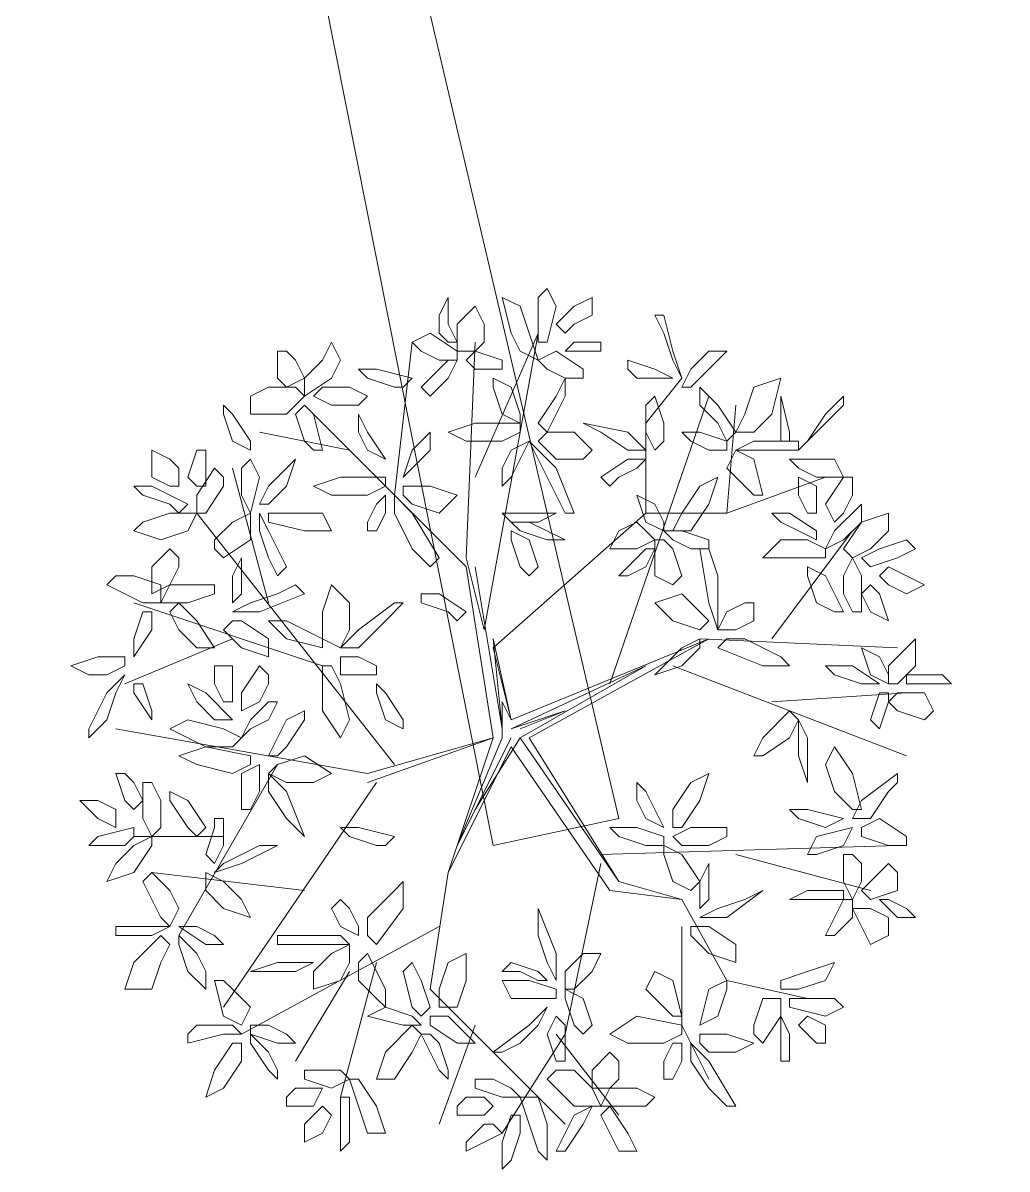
# Model space of a CAD drawing. Header units: millimetres. Extents: x 2529 to 2673, y 1639 to 1859.
# Drawn here: x 2591.648 to 2594.741, y 1700.119 to 1703.721 of the extents above; entities that cross this region are included whole.
import ezdxf

# ---------------------------------------------------------------- set-up
doc = ezdxf.new("R2010")
doc.units = ezdxf.units.MM
doc.layers.add('PDF_0', color=7, linetype='Continuous')
doc.layers.add('PDF_CVL_CUADCON_TIT', color=7, linetype='Continuous')

msp = doc.modelspace()

# ---------------------------------------------------------------- linework, layer by layer
at = {"layer": 'PDF_0', "lineweight": 9}
for points in [[(2593.2673, 1702.7738), (2593.2673, 1702.8585), (2593.2956, 1702.8868), (2593.3238, 1702.8303), (2593.2956, 1702.7173), (2593.2673, 1702.7173)], [(2592.9849, 1702.7173), (2593.0132, 1702.7173), (2592.9849, 1702.7738), (2592.9849, 1702.8585), (2592.9567, 1702.8021), (2592.9567, 1702.7456)], [(2593.2673, 1702.6609), (2593.2108, 1702.6891), (2593.1826, 1702.7456), (2593.1544, 1702.8585), (2593.2108, 1702.8303), (2593.2391, 1702.7456)], [(2593.352, 1702.7456), (2593.3238, 1702.7738), (2593.3803, 1702.8303), (2593.4368, 1702.8585), (2593.4368, 1702.8021), (2593.3803, 1702.7738)], [(2593.0696, 1702.6891), (2593.0132, 1702.6891), (2593.0132, 1702.7738), (2593.0696, 1702.8303), (2593.0979, 1702.7738), (2593.0979, 1702.7173)], [(2593.6627, 1702.7456), (2593.6909, 1702.6609), (2593.7192, 1702.6044), (2593.6909, 1702.6891), (2593.6627, 1702.8021), (2593.6344, 1702.8021)], [(2592.9567, 1702.6609), (2592.9002, 1702.6891), (2592.872, 1702.7173), (2592.9284, 1702.7456), (2593.0132, 1702.6891), (2593.0132, 1702.6609)], [(2592.6178, 1702.7173), (2592.646, 1702.6609), (2592.6178, 1702.6044), (2592.5331, 1702.5479), (2592.5331, 1702.6044), (2592.5896, 1702.6609)], [(2593.4368, 1702.6891), (2593.3803, 1702.6891), (2593.352, 1702.6891), (2593.3803, 1702.7173), (2593.465, 1702.7173), (2593.465, 1702.6891)], [(2592.5048, 1702.6609), (2592.5331, 1702.6044), (2592.4766, 1702.5761), (2592.4484, 1702.6044), (2592.4484, 1702.6891), (2592.4766, 1702.6891)], [(2592.9284, 1702.6044), (2592.9849, 1702.6609), (2593.0132, 1702.6609), (2592.9849, 1702.6044), (2592.9284, 1702.5479), (2592.9002, 1702.5761)], [(2593.1261, 1702.6326), (2593.0696, 1702.6326), (2593.0414, 1702.6609), (2593.0696, 1702.6891), (2593.1544, 1702.6609), (2593.1544, 1702.6326)], [(2593.352, 1702.6044), (2593.2956, 1702.6326), (2593.2673, 1702.6609), (2593.3238, 1702.6891), (2593.4085, 1702.6326), (2593.4085, 1702.6044)], [(2593.578, 1702.6044), (2593.6344, 1702.6044), (2593.6909, 1702.6044), (2593.6344, 1702.6326), (2593.5497, 1702.6609), (2593.5497, 1702.6326)], [(2593.7192, 1702.5761), (2593.7474, 1702.5761), (2593.8039, 1702.6326), (2593.8604, 1702.6891), (2593.8039, 1702.6891), (2593.7474, 1702.6326)], [(2592.8155, 1702.5761), (2592.7308, 1702.6044), (2592.7025, 1702.6326), (2592.759, 1702.6326), (2592.872, 1702.6044), (2592.8437, 1702.5761)], [(2593.1544, 1702.4914), (2593.1261, 1702.5761), (2593.1261, 1702.6044), (2593.1826, 1702.5761), (2593.2108, 1702.4914), (2593.2108, 1702.4632)], [(2593.3238, 1702.4914), (2593.352, 1702.5479), (2593.352, 1702.6044), (2593.3238, 1702.5479), (2593.2673, 1702.4632), (2593.2956, 1702.4349)], [(2593.8886, 1702.4349), (2593.9451, 1702.4349), (2594.0015, 1702.4914), (2594.0298, 1702.6044), (2593.9451, 1702.5761), (2593.9168, 1702.4914)], [(2592.4201, 1702.5761), (2592.5048, 1702.5761), (2592.5331, 1702.5479), (2592.4766, 1702.4914), (2592.3636, 1702.4914), (2592.3636, 1702.5479)], [(2592.5613, 1702.5479), (2592.5896, 1702.5761), (2592.6743, 1702.5761), (2592.7308, 1702.5479), (2592.7025, 1702.5197), (2592.6178, 1702.5197)], [(2593.6344, 1702.3785), (2593.6627, 1702.4067), (2593.6627, 1702.4632), (2593.6344, 1702.5479), (2593.6062, 1702.5197), (2593.6062, 1702.4349)], [(2593.8321, 1702.4632), (2593.7756, 1702.5197), (2593.7756, 1702.5761), (2593.8321, 1702.5197), (2593.8886, 1702.4349), (2593.8604, 1702.4067)], [(2594.0298, 1702.4914), (2594.0298, 1702.4067), (2594.058, 1702.4067), (2594.058, 1702.4349), (2594.0298, 1702.5479), (2594.0298, 1702.5197)], [(2594.171, 1702.4914), (2594.1145, 1702.4067), (2594.0863, 1702.3785), (2594.1427, 1702.4349), (2594.2275, 1702.5197), (2594.2275, 1702.5479)], [(2592.3072, 1702.4067), (2592.2789, 1702.4914), (2592.2789, 1702.5197), (2592.3072, 1702.4914), (2592.3636, 1702.4067), (2592.3636, 1702.3785)], [(2592.5331, 1702.4067), (2592.5048, 1702.4914), (2592.5331, 1702.5197), (2592.5613, 1702.4914), (2592.5896, 1702.3785), (2592.5613, 1702.3785)], [(2592.7308, 1702.3785), (2592.7872, 1702.3502), (2592.7308, 1702.4349), (2592.7025, 1702.4914), (2592.7025, 1702.4349)], [(2593.1544, 1702.4067), (2593.0414, 1702.4067), (2592.9849, 1702.4349), (2593.0696, 1702.4632), (2593.2108, 1702.4632), (2593.2108, 1702.4349)], [(2593.465, 1702.4349), (2593.4085, 1702.4632), (2593.5497, 1702.4349), (2593.6062, 1702.3785), (2593.5497, 1702.3785)], [(2592.872, 1702.322), (2592.8437, 1702.2937), (2592.872, 1702.3785), (2592.9284, 1702.4349), (2592.9284, 1702.3785)], [(2593.1544, 1702.2655), (2593.1826, 1702.2937), (2593.2108, 1702.3502), (2593.2391, 1702.4067), (2593.1826, 1702.3785), (2593.1544, 1702.322)], [(2593.3238, 1702.2373), (2593.2673, 1702.3502), (2593.2391, 1702.4067), (2593.3238, 1702.322), (2593.3803, 1702.1808), (2593.352, 1702.1808)], [(2593.2673, 1702.4067), (2593.2956, 1702.4349), (2593.3803, 1702.4349), (2593.4368, 1702.3785), (2593.4085, 1702.3502), (2593.3238, 1702.3502)], [(2593.8039, 1702.3785), (2593.7474, 1702.4067), (2593.7192, 1702.4349), (2593.7756, 1702.4349), (2593.8604, 1702.4067), (2593.8604, 1702.3785)], [(2594.0298, 1702.3785), (2593.9451, 1702.3785), (2593.8886, 1702.3785), (2593.9451, 1702.4067), (2594.0863, 1702.4067), (2594.0863, 1702.3785)], [(2592.1377, 1702.2655), (2592.1095, 1702.2655), (2592.053, 1702.2937), (2592.053, 1702.3785), (2592.1095, 1702.3502), (2592.1377, 1702.322)], [(2592.2225, 1702.3502), (2592.2225, 1702.2655), (2592.1942, 1702.2655), (2592.166, 1702.2937), (2592.1942, 1702.3785), (2592.2225, 1702.3785)], [(2593.9168, 1702.2655), (2593.8604, 1702.322), (2593.8886, 1702.3785), (2593.9451, 1702.3502), (2593.9733, 1702.2373), (2593.9451, 1702.2373)], [(2592.3354, 1702.2373), (2592.3636, 1702.1808), (2592.3919, 1702.2937), (2592.3636, 1702.3502), (2592.3354, 1702.322)], [(2592.4201, 1702.2655), (2592.4766, 1702.322), (2592.5048, 1702.3502), (2592.4766, 1702.2655), (2592.4201, 1702.209), (2592.3919, 1702.209)], [(2593.5215, 1702.2937), (2593.578, 1702.322), (2593.6062, 1702.3502), (2593.5497, 1702.3502), (2593.465, 1702.2937), (2593.4932, 1702.2655)], [(2594.058, 1702.3502), (2594.0863, 1702.322), (2594.1427, 1702.2937), (2594.2275, 1702.2937), (2594.1992, 1702.3502), (2594.1145, 1702.3502)], [(2592.2789, 1702.2655), (2592.2225, 1702.1808), (2592.1942, 1702.1808), (2592.1942, 1702.2373), (2592.2507, 1702.322), (2592.2789, 1702.2937)], [(2592.1095, 1702.209), (2592.0248, 1702.2373), (2591.9965, 1702.2655), (2592.053, 1702.2655), (2592.166, 1702.209), (2592.1377, 1702.1808)], [(2592.7308, 1702.2373), (2592.6178, 1702.2373), (2592.5613, 1702.2655), (2592.646, 1702.2937), (2592.7872, 1702.2937), (2592.7872, 1702.2655)], [(2592.8437, 1702.2373), (2592.8437, 1702.2655), (2592.9284, 1702.2655), (2593.0132, 1702.2373), (2592.9567, 1702.1808), (2592.872, 1702.209)], [(2593.6909, 1702.1243), (2593.7474, 1702.1243), (2593.8039, 1702.209), (2593.8321, 1702.2937), (2593.7756, 1702.2655), (2593.7192, 1702.1808)], [(2594.1427, 1702.1808), (2594.1145, 1702.1808), (2594.0863, 1702.2373), (2594.0863, 1702.2937), (2594.1427, 1702.2655), (2594.1427, 1702.209)], [(2594.2557, 1702.2373), (2594.2275, 1702.1808), (2594.1992, 1702.1525), (2594.171, 1702.209), (2594.2275, 1702.2937), (2594.2557, 1702.2937)], [(2592.7308, 1702.1243), (2592.759, 1702.1243), (2592.7872, 1702.1808), (2592.7872, 1702.2373), (2592.759, 1702.209), (2592.7308, 1702.1525)], [(2592.872, 1702.0678), (2592.8155, 1702.1808), (2592.8155, 1702.2373), (2592.872, 1702.1808), (2592.9567, 1702.0396), (2592.9284, 1702.0113)], [(2593.6344, 1702.209), (2593.578, 1702.2373), (2593.6062, 1702.1525), (2593.6627, 1702.1243), (2593.6627, 1702.1525)], [(2594.2839, 1702.1525), (2594.2275, 1702.0961), (2594.171, 1702.0678), (2594.1992, 1702.1243), (2594.2839, 1702.209), (2594.2839, 1702.1808)], [(2592.1942, 1702.1808), (2592.166, 1702.1243), (2592.0813, 1702.0961), (2591.9965, 1702.1243), (2592.0248, 1702.1525), (2592.1095, 1702.1808)], [(2592.2507, 1702.0961), (2592.3072, 1702.1525), (2592.3636, 1702.1808), (2592.3636, 1702.0961), (2592.2789, 1702.0396), (2592.2507, 1702.0678)], [(2592.4201, 1702.0396), (2592.3919, 1702.1243), (2592.3919, 1702.1808), (2592.4201, 1702.1243), (2592.4766, 1702.0113), (2592.4484, 1701.9831)], [(2592.4201, 1702.1808), (2592.4201, 1702.1525), (2592.5331, 1702.1243), (2592.6178, 1702.1243), (2592.5896, 1702.1808), (2592.4766, 1702.1808)], [(2593.2673, 1702.1525), (2593.3238, 1702.1808), (2593.2108, 1702.1808), (2593.1544, 1702.1808), (2593.1826, 1702.1525)], [(2593.2956, 1702.0961), (2593.2108, 1702.1243), (2593.1826, 1702.1525), (2593.2391, 1702.1525), (2593.352, 1702.0961), (2593.3238, 1702.0961)], [(2593.6062, 1702.1243), (2593.6344, 1702.0961), (2593.578, 1702.0678), (2593.4932, 1702.0678), (2593.5215, 1702.1243), (2593.578, 1702.1525)], [(2594.0863, 1702.1243), (2594.0298, 1702.1525), (2594.0015, 1702.1808), (2594.058, 1702.1808), (2594.1427, 1702.1243), (2594.1427, 1702.0961)], [(2594.2557, 1702.0396), (2594.2275, 1702.0678), (2594.2839, 1702.1525), (2594.3687, 1702.1808), (2594.3687, 1702.1243), (2594.3122, 1702.0678)], [(2593.2108, 1702.0113), (2593.1826, 1702.0961), (2593.1826, 1702.1243), (2593.2391, 1702.0961), (2593.2673, 1702.0113), (2593.2391, 1701.9831)], [(2593.7474, 1702.0678), (2593.6909, 1702.0961), (2593.6627, 1702.1243), (2593.7192, 1702.1243), (2593.8039, 1702.0961), (2593.8039, 1702.0678)], [(2593.6909, 1702.0678), (2593.7192, 1701.9831), (2593.6909, 1701.9549), (2593.6344, 1701.9831), (2593.6344, 1702.0961), (2593.6627, 1702.0961)], [(2594.171, 1702.0678), (2594.171, 1702.0396), (2594.058, 1702.0396), (2593.9733, 1702.0396), (2594.0298, 1702.0961), (2594.1145, 1702.0961)], [(2594.3404, 1702.0678), (2594.4251, 1702.0961), (2594.4534, 1702.0678), (2594.3969, 1702.0396), (2594.3122, 1702.0113), (2594.2839, 1702.0396)], [(2592.1377, 1702.0113), (2592.1095, 1701.9549), (2592.053, 1701.9266), (2592.053, 1702.0113), (2592.1095, 1702.0678), (2592.1377, 1702.0396)], [(2593.6344, 1702.0678), (2593.6062, 1702.0678), (2593.5497, 1702.0113), (2593.5215, 1701.9831), (2593.5497, 1701.9831), (2593.6062, 1702.0113)], [(2593.8321, 1701.9831), (2593.8321, 1701.8701), (2593.8321, 1701.8137), (2593.8039, 1701.8984), (2593.7756, 1702.0678), (2593.8039, 1702.0678)], [(2592.3072, 1701.9831), (2592.3354, 1702.0396), (2592.3354, 1701.9266), (2592.3072, 1701.8984), (2592.3072, 1701.9266)], [(2594.1427, 1701.8984), (2594.1145, 1701.9831), (2594.1145, 1702.0113), (2594.171, 1701.9831), (2594.2275, 1701.8701), (2594.1992, 1701.8701)], [(2594.2275, 1701.9266), (2594.2275, 1701.9831), (2594.2557, 1702.0396), (2594.2839, 1701.9831), (2594.2839, 1701.8701), (2594.2557, 1701.8701)], [(2594.3404, 1701.9831), (2594.3687, 1702.0113), (2594.4251, 1701.9831), (2594.4816, 1701.9549), (2594.4251, 1701.9266), (2594.3687, 1701.9549)], [(2591.9965, 1701.9831), (2592.0813, 1701.9549), (2592.0813, 1701.8984), (2592.0248, 1701.8984), (2591.9118, 1701.9549), (2591.9401, 1701.9831)], [(2592.2507, 1701.9549), (2592.2507, 1701.9266), (2592.166, 1701.8984), (2592.0813, 1701.8984), (2592.1095, 1701.9549), (2592.1942, 1701.9549)], [(2592.4484, 1701.9266), (2592.3636, 1701.8984), (2592.3072, 1701.8701), (2592.3919, 1701.8701), (2592.5331, 1701.9266), (2592.5048, 1701.9549)], [(2592.646, 1701.7572), (2592.5896, 1701.7854), (2592.5896, 1701.8701), (2592.6178, 1701.9549), (2592.6743, 1701.8984), (2592.6743, 1701.8137)], [(2594.3122, 1701.8701), (2594.3687, 1701.8419), (2594.3404, 1701.9266), (2594.3122, 1701.9549), (2594.2839, 1701.9266)], [(2592.9849, 1701.8701), (2592.9002, 1701.8984), (2592.9002, 1701.9266), (2592.9567, 1701.9266), (2593.0414, 1701.8701), (2593.0132, 1701.8419)], [(2593.8039, 1701.8419), (2593.7756, 1701.8137), (2593.6909, 1701.8419), (2593.6344, 1701.8984), (2593.7192, 1701.9266), (2593.7756, 1701.8701)], [(2591.9965, 1701.7854), (2591.9965, 1701.729), (2592.053, 1701.8137), (2592.053, 1701.8701), (2592.0248, 1701.8701)], [(2592.1095, 1701.8701), (2592.1377, 1701.8984), (2592.1942, 1701.8419), (2592.2507, 1701.7572), (2592.1942, 1701.7572), (2592.1377, 1701.8137)], [(2592.7872, 1701.8419), (2592.7025, 1701.7572), (2592.646, 1701.7572), (2592.7025, 1701.8137), (2592.8155, 1701.8984), (2592.8437, 1701.8984)], [(2593.9451, 1701.8984), (2593.9168, 1701.8984), (2593.8604, 1701.8701), (2593.8321, 1701.8137), (2593.8886, 1701.8137), (2593.9451, 1701.8419)], [(2592.3072, 1701.8419), (2592.2789, 1701.8137), (2592.3354, 1701.7572), (2592.4201, 1701.729), (2592.4201, 1701.7854), (2592.3354, 1701.8419)], [(2592.5331, 1701.8137), (2592.4766, 1701.8419), (2592.4201, 1701.8419), (2592.4766, 1701.7854), (2592.5896, 1701.7572), (2592.5896, 1701.7854)], [(2593.7192, 1701.7572), (2593.6627, 1701.7007), (2593.6344, 1701.6725), (2593.7192, 1701.7007), (2593.7756, 1701.7572), (2593.7756, 1701.7854)], [(2593.9168, 1701.7854), (2594.0298, 1701.729), (2594.058, 1701.7007), (2593.9733, 1701.7007), (2593.8321, 1701.7572), (2593.8604, 1701.7854)], [(2594.3404, 1701.729), (2594.2839, 1701.7572), (2594.3122, 1701.6725), (2594.3687, 1701.6442), (2594.3687, 1701.6725)], [(2594.3687, 1701.7007), (2594.4251, 1701.7572), (2594.4534, 1701.7854), (2594.4534, 1701.7007), (2594.3969, 1701.6442), (2594.3687, 1701.6442)], [(2591.9683, 1701.7007), (2591.9683, 1701.729), (2591.8836, 1701.729), (2591.7989, 1701.7007), (2591.8553, 1701.6725), (2591.9118, 1701.6725)], [(2592.759, 1701.6725), (2592.759, 1701.7007), (2592.7025, 1701.729), (2592.646, 1701.729), (2592.646, 1701.6725), (2592.7308, 1701.6725)], [(2592.3072, 1701.5878), (2592.2789, 1701.5878), (2592.2507, 1701.6442), (2592.2507, 1701.7007), (2592.3072, 1701.7007), (2592.3072, 1701.6442)], [(2592.4201, 1701.6442), (2592.3919, 1701.5878), (2592.3354, 1701.5595), (2592.3354, 1701.616), (2592.3919, 1701.7007), (2592.4201, 1701.6725)], [(2592.646, 1701.6442), (2592.6743, 1701.5313), (2592.646, 1701.4748), (2592.5896, 1701.5595), (2592.5896, 1701.7007), (2592.6178, 1701.7007)], [(2594.2839, 1701.6442), (2594.3404, 1701.6442), (2594.2557, 1701.7007), (2594.171, 1701.7007), (2594.1992, 1701.6725)], [(2591.9118, 1701.5313), (2591.9401, 1701.616), (2591.9683, 1701.6725), (2591.9118, 1701.616), (2591.8553, 1701.503), (2591.8553, 1701.4748)], [(2594.4251, 1701.6725), (2594.4251, 1701.6442), (2594.5099, 1701.6442), (2594.5663, 1701.6442), (2594.5381, 1701.6725), (2594.4534, 1701.6725)], [(2592.053, 1701.5595), (2592.053, 1701.5313), (2591.9965, 1701.616), (2591.9965, 1701.6442), (2592.0248, 1701.6442)], [(2592.2507, 1701.5313), (2592.3072, 1701.5313), (2592.2225, 1701.616), (2592.166, 1701.6442), (2592.1942, 1701.5878)], [(2592.7872, 1701.5313), (2592.759, 1701.616), (2592.759, 1701.6442), (2592.7872, 1701.616), (2592.8437, 1701.5313), (2592.8437, 1701.503)], [(2594.3122, 1701.5313), (2594.3404, 1701.503), (2594.3687, 1701.5878), (2594.3687, 1701.616), (2594.3404, 1701.616)], [(2594.3687, 1701.5878), (2594.3969, 1701.616), (2594.4816, 1701.616), (2594.5099, 1701.5595), (2594.4816, 1701.5313), (2594.3969, 1701.5595)], [(2592.4201, 1701.5313), (2592.3636, 1701.503), (2592.3354, 1701.4748), (2592.3636, 1701.5313), (2592.4201, 1701.5878), (2592.4484, 1701.5878)], [(2592.4766, 1701.4466), (2592.5331, 1701.5313), (2592.5331, 1701.5595), (2592.4766, 1701.5313), (2592.4201, 1701.4183), (2592.4484, 1701.4183)], [(2594.058, 1701.4748), (2593.9733, 1701.4183), (2593.9451, 1701.4183), (2593.9733, 1701.4748), (2594.058, 1701.5595), (2594.0863, 1701.5313)], [(2592.3354, 1701.4748), (2592.3072, 1701.4466), (2592.2225, 1701.4466), (2592.1095, 1701.503), (2592.166, 1701.5313), (2592.2789, 1701.503)], [(2594.1145, 1701.4748), (2594.0863, 1701.5313), (2594.0863, 1701.4183), (2594.1145, 1701.3336), (2594.1145, 1701.3901)], [(2592.3072, 1701.3618), (2592.1942, 1701.3901), (2592.1377, 1701.4183), (2592.2225, 1701.4466), (2592.3636, 1701.4183), (2592.3636, 1701.3901)], [(2594.2557, 1701.2489), (2594.2839, 1701.2489), (2594.2557, 1701.3618), (2594.1992, 1701.4466), (2594.171, 1701.3901), (2594.1992, 1701.3054)], [(2592.4201, 1701.3618), (2592.4484, 1701.3901), (2592.5331, 1701.4183), (2592.6178, 1701.3618), (2592.5613, 1701.3336), (2592.4766, 1701.3336)], [(2591.9965, 1701.3336), (2592.0248, 1701.2771), (2591.9965, 1701.2489), (2591.9683, 1701.2771), (2591.9401, 1701.3618), (2591.9683, 1701.3618)], [(2592.3354, 1701.2489), (2592.3636, 1701.2489), (2592.3919, 1701.3054), (2592.3919, 1701.3901), (2592.3354, 1701.3618), (2592.3354, 1701.3054)], [(2592.4766, 1701.2206), (2592.5331, 1701.1642), (2592.4766, 1701.3054), (2592.4201, 1701.3618), (2592.4201, 1701.3054)], [(2593.6909, 1701.1924), (2593.7192, 1701.1924), (2593.7756, 1701.2771), (2593.8039, 1701.3618), (2593.7474, 1701.3336), (2593.6909, 1701.2489)], [(2594.3687, 1701.3054), (2594.3122, 1701.2206), (2594.2557, 1701.2206), (2594.2839, 1701.2771), (2594.3969, 1701.3618), (2594.3969, 1701.3336)], [(2592.0813, 1701.2771), (2592.0813, 1701.1924), (2592.053, 1701.1642), (2592.0248, 1701.2206), (2592.0248, 1701.3336), (2592.053, 1701.3336)], [(2593.6062, 1701.2206), (2593.6627, 1701.1924), (2593.6062, 1701.3054), (2593.578, 1701.3336), (2593.578, 1701.2771)], [(2592.166, 1701.1924), (2592.1095, 1701.2771), (2592.1095, 1701.3054), (2592.166, 1701.2771), (2592.2225, 1701.1924), (2592.1942, 1701.1642)], [(2591.9401, 1701.2206), (2591.9401, 1701.1924), (2591.8836, 1701.2206), (2591.8271, 1701.2771), (2591.8836, 1701.2771), (2591.9401, 1701.2489)], [(2592.2507, 1701.1924), (2592.2225, 1701.1077), (2592.2507, 1701.0794), (2592.2789, 1701.1359), (2592.2789, 1701.2206), (2592.2507, 1701.2206)], [(2594.171, 1701.1924), (2594.2275, 1701.2206), (2594.1145, 1701.2489), (2594.058, 1701.2489), (2594.0863, 1701.2206)], [(2594.3687, 1701.1359), (2594.2839, 1701.1642), (2594.2839, 1701.1924), (2594.3404, 1701.2206), (2594.4251, 1701.1642), (2594.4251, 1701.1359)], [(2591.9683, 1701.1359), (2591.8836, 1701.1359), (2591.8553, 1701.1359), (2591.8836, 1701.1642), (2591.9965, 1701.1924), (2591.9965, 1701.1642)], [(2592.759, 1701.1359), (2592.6743, 1701.1642), (2592.646, 1701.1924), (2592.7025, 1701.1924), (2592.8155, 1701.1642), (2592.7872, 1701.1359)], [(2593.6062, 1701.1359), (2593.5215, 1701.1642), (2593.4932, 1701.1924), (2593.578, 1701.1924), (2593.6627, 1701.1642), (2593.6627, 1701.1359)], [(2593.8039, 1701.1359), (2593.7192, 1701.1359), (2593.6909, 1701.1642), (2593.7474, 1701.1924), (2593.8604, 1701.1924), (2593.8604, 1701.1642)], [(2594.2275, 1701.1359), (2594.2557, 1701.1924), (2594.1427, 1701.1642), (2594.1145, 1701.1077), (2594.1427, 1701.1077)], [(2592.053, 1701.1642), (2592.053, 1701.1359), (2591.9965, 1701.0512), (2591.9118, 1701.023), (2591.9401, 1701.0794), (2591.9965, 1701.1359)], [(2592.3919, 1701.1359), (2592.4484, 1701.1359), (2592.3354, 1701.0794), (2592.2507, 1701.0512), (2592.2789, 1701.0794)], [(2593.6909, 1701.023), (2593.6627, 1701.1077), (2593.6627, 1701.1359), (2593.7192, 1701.1077), (2593.7756, 1701.023), (2593.7474, 1700.9947)], [(2594.2839, 1701.0794), (2594.2839, 1701.023), (2594.2557, 1700.9665), (2594.2275, 1701.023), (2594.2275, 1701.1077), (2594.2557, 1701.1077)], [(2593.7756, 1701.023), (2593.8039, 1701.0794), (2593.8039, 1700.9665), (2593.7756, 1700.9382), (2593.7756, 1700.9665)], [(2594.3122, 1701.023), (2594.3687, 1701.0794), (2594.3969, 1701.0512), (2594.3969, 1700.9947), (2594.3122, 1700.9665), (2594.2839, 1700.9947)], [(2592.1095, 1700.9947), (2592.1377, 1700.9382), (2592.1095, 1700.8818), (2592.0813, 1700.91), (2592.0248, 1701.023), (2592.053, 1701.0512)], [(2592.2225, 1701.0512), (2592.2225, 1700.9947), (2592.2789, 1700.9382), (2592.3636, 1700.91), (2592.3354, 1700.9665), (2592.2789, 1701.023)], [(2592.7308, 1700.91), (2592.8155, 1700.9947), (2592.8437, 1701.023), (2592.8437, 1700.9382), (2592.759, 1700.8253), (2592.7308, 1700.8535)], [(2592.646, 1700.9665), (2592.6178, 1700.9382), (2592.646, 1700.8818), (2592.7025, 1700.8535), (2592.7025, 1700.8818), (2592.6743, 1700.9382)], [(2593.9168, 1700.9665), (2593.9733, 1700.9947), (2593.8604, 1700.91), (2593.7756, 1700.91), (2593.8321, 1700.9382)], [(2594.1992, 1700.9665), (2594.0863, 1700.9665), (2594.058, 1700.9665), (2594.1145, 1700.9947), (2594.2275, 1700.9947), (2594.2275, 1700.9665)], [(2594.1992, 1700.91), (2594.2275, 1700.9665), (2594.2557, 1700.9665), (2594.2557, 1700.91), (2594.1992, 1700.8535), (2594.171, 1700.8535)], [(2594.3404, 1700.9665), (2594.3969, 1700.91), (2594.4534, 1700.91), (2594.4251, 1700.9382), (2594.3687, 1700.9665)], [(2593.2673, 1700.8535), (2593.2673, 1700.9382), (2593.3238, 1700.797), (2593.3238, 1700.7123), (2593.2956, 1700.7688)], [(2594.2557, 1700.9382), (2594.3122, 1700.9382), (2594.3687, 1700.91), (2594.3687, 1700.8535), (2594.3122, 1700.8253), (2594.2839, 1700.8818)], [(2591.9683, 1700.8818), (2592.0813, 1700.8818), (2592.1095, 1700.8818), (2592.053, 1700.8535), (2591.9401, 1700.8535), (2591.9401, 1700.8818)], [(2592.1942, 1700.8818), (2592.1377, 1700.8818), (2592.2225, 1700.8253), (2592.2789, 1700.8253), (2592.2507, 1700.8535)], [(2593.7474, 1700.8818), (2593.7474, 1700.8535), (2593.8039, 1700.797), (2593.8886, 1700.7688), (2593.8886, 1700.8253), (2593.8039, 1700.8818)], [(2592.1095, 1700.8253), (2592.0813, 1700.8535), (2591.9965, 1700.7688), (2591.9683, 1700.6841), (2592.053, 1700.6841), (2592.0813, 1700.7688)], [(2592.1942, 1700.797), (2592.2225, 1700.7406), (2592.2225, 1700.6841), (2592.166, 1700.7406), (2592.1377, 1700.8253), (2592.1377, 1700.8535)], [(2592.5048, 1700.8535), (2592.646, 1700.8535), (2592.6743, 1700.8253), (2592.5896, 1700.8253), (2592.4484, 1700.8253), (2592.4484, 1700.8535)], [(2592.6743, 1700.8253), (2592.6743, 1700.7688), (2592.646, 1700.7123), (2592.5613, 1700.6841), (2592.5613, 1700.7406), (2592.6178, 1700.797)], [(2592.7025, 1700.7123), (2592.759, 1700.6558), (2592.7872, 1700.6276), (2592.7872, 1700.6841), (2592.7308, 1700.797), (2592.7025, 1700.7688)], [(2592.9567, 1700.6841), (2592.9849, 1700.7688), (2593.0414, 1700.797), (2593.0414, 1700.7123), (2593.0132, 1700.6276), (2592.9567, 1700.6276)], [(2593.352, 1700.6841), (2593.3803, 1700.6841), (2593.4368, 1700.7406), (2593.465, 1700.797), (2593.4085, 1700.797), (2593.352, 1700.7406)], [(2592.5048, 1700.7406), (2592.5613, 1700.7688), (2592.4484, 1700.7688), (2592.3636, 1700.7406), (2592.4201, 1700.7406)], [(2592.9002, 1700.7123), (2592.9284, 1700.6276), (2592.9002, 1700.5994), (2592.872, 1700.6276), (2592.8437, 1700.7406), (2592.872, 1700.7688)], [(2593.2108, 1700.7406), (2593.2673, 1700.7123), (2593.2956, 1700.7123), (2593.2673, 1700.7406), (2593.1826, 1700.7688), (2593.1544, 1700.7406)], [(2594.0298, 1700.6841), (2594.0298, 1700.7123), (2594.1145, 1700.7406), (2594.1992, 1700.7688), (2594.171, 1700.7123), (2594.0863, 1700.6841)], [(2592.3072, 1700.6841), (2592.3636, 1700.6276), (2592.3354, 1700.5711), (2592.2789, 1700.5994), (2592.2507, 1700.7123), (2592.2789, 1700.7123)], [(2593.3238, 1700.6558), (2593.3238, 1700.6841), (2593.2391, 1700.7123), (2593.1544, 1700.7123), (2593.1826, 1700.6558), (2593.2673, 1700.6558)], [(2593.6627, 1700.6276), (2593.6062, 1700.6841), (2593.6344, 1700.7406), (2593.6909, 1700.7123), (2593.7192, 1700.5994), (2593.6909, 1700.5994)], [(2593.8321, 1700.5994), (2593.7756, 1700.5711), (2593.8039, 1700.6841), (2593.8604, 1700.7123), (2593.8604, 1700.6841)], [(2593.3803, 1700.5711), (2593.352, 1700.6558), (2593.352, 1700.6841), (2593.4085, 1700.6558), (2593.4368, 1700.5711), (2593.4085, 1700.5429)], [(2593.9451, 1700.5711), (2593.9733, 1700.6558), (2594.0298, 1700.6558), (2594.0298, 1700.5994), (2593.9733, 1700.5146), (2593.9451, 1700.5429)], [(2594.1145, 1700.6558), (2594.1992, 1700.6558), (2594.2275, 1700.6276), (2594.171, 1700.5994), (2594.058, 1700.6276), (2594.058, 1700.6558)], [(2592.7872, 1700.6276), (2592.7308, 1700.5994), (2592.8437, 1700.5711), (2592.9002, 1700.5711), (2592.872, 1700.5994)], [(2593.2108, 1700.5146), (2593.2673, 1700.5711), (2593.2956, 1700.6276), (2593.2391, 1700.5711), (2593.1261, 1700.4864), (2593.1544, 1700.4864)], [(2592.1942, 1700.5711), (2592.3072, 1700.5711), (2592.3354, 1700.5429), (2592.2789, 1700.5429), (2592.166, 1700.5146), (2592.166, 1700.5429)], [(2592.4201, 1700.5711), (2592.4766, 1700.5429), (2592.5048, 1700.5146), (2592.4484, 1700.5146), (2592.3636, 1700.5429), (2592.3636, 1700.5711)], [(2592.9002, 1700.5429), (2592.872, 1700.5711), (2592.7872, 1700.4864), (2592.759, 1700.4017), (2592.8155, 1700.4017), (2592.872, 1700.4864)], [(2592.9849, 1700.5994), (2593.0414, 1700.5429), (2593.0696, 1700.5146), (2593.0132, 1700.5146), (2592.9284, 1700.5711), (2592.9284, 1700.5994)], [(2593.352, 1700.5146), (2593.352, 1700.5711), (2593.3238, 1700.5994), (2593.2956, 1700.5429), (2593.3238, 1700.4582), (2593.352, 1700.4582)], [(2593.6627, 1700.5146), (2593.5497, 1700.5146), (2593.4932, 1700.5429), (2593.578, 1700.5994), (2593.7192, 1700.5711), (2593.7192, 1700.5429)], [(2594.0298, 1700.4864), (2594.0298, 1700.5711), (2594.0298, 1700.5994), (2594.058, 1700.5429), (2594.058, 1700.4582), (2594.0298, 1700.4582)], [(2594.0863, 1700.5711), (2594.1145, 1700.5994), (2594.171, 1700.5711), (2594.171, 1700.5146), (2594.1427, 1700.5146), (2594.1145, 1700.5429)], [(2592.4201, 1700.4864), (2592.4484, 1700.4299), (2592.4484, 1700.4017), (2592.4201, 1700.4299), (2592.3636, 1700.5146), (2592.3636, 1700.5429)], [(2592.9567, 1700.5146), (2592.9849, 1700.4299), (2592.9849, 1700.4017), (2592.9567, 1700.4299), (2592.9002, 1700.5429), (2592.9284, 1700.5429)], [(2593.7756, 1700.5146), (2593.7756, 1700.5429), (2593.8604, 1700.5429), (2593.9451, 1700.5146), (2593.8886, 1700.4864), (2593.8039, 1700.4864)], [(2592.3354, 1700.5146), (2592.3072, 1700.5146), (2592.2507, 1700.4299), (2592.2225, 1700.3452), (2592.2789, 1700.3734), (2592.3354, 1700.4582)], [(2593.6627, 1700.4017), (2593.6909, 1700.4017), (2593.7192, 1700.4582), (2593.7192, 1700.5146), (2593.6909, 1700.5146), (2593.6627, 1700.4582)], [(2593.8039, 1700.3734), (2593.7474, 1700.4582), (2593.7474, 1700.5146), (2593.8039, 1700.4582), (2593.8886, 1700.317), (2593.8604, 1700.317)], [(2593.5215, 1700.4017), (2593.4932, 1700.3734), (2593.4368, 1700.3734), (2593.4368, 1700.4299), (2593.4932, 1700.4864), (2593.5215, 1700.4582)], [(2592.5613, 1700.4299), (2592.646, 1700.4299), (2592.6743, 1700.4017), (2592.6178, 1700.3734), (2592.5331, 1700.4017), (2592.5331, 1700.4299)], [(2593.3803, 1700.4299), (2593.4368, 1700.3734), (2593.465, 1700.317), (2593.3803, 1700.317), (2593.2956, 1700.4017), (2593.3238, 1700.4299)], [(2592.6743, 1700.4017), (2592.7025, 1700.4017), (2592.759, 1700.317), (2592.7872, 1700.2323), (2592.7308, 1700.2323), (2592.7025, 1700.317)], [(2593.1261, 1700.4017), (2593.1826, 1700.3734), (2593.2108, 1700.3452), (2593.1544, 1700.3452), (2593.0696, 1700.3734), (2593.0696, 1700.4017)], [(2592.5048, 1700.3734), (2592.5613, 1700.3734), (2592.5896, 1700.3734), (2592.5613, 1700.317), (2592.4766, 1700.317), (2592.4766, 1700.3452)], [(2593.6344, 1700.3452), (2593.6062, 1700.317), (2593.5497, 1700.317), (2593.465, 1700.317), (2593.4932, 1700.3734), (2593.578, 1700.3734)], [(2592.5896, 1700.317), (2592.6178, 1700.2887), (2592.5896, 1700.2323), (2592.5331, 1700.204), (2592.5331, 1700.2605), (2592.5613, 1700.2887)], [(2592.6743, 1700.2887), (2592.6743, 1700.204), (2592.646, 1700.1758), (2592.646, 1700.2323), (2592.646, 1700.3452), (2592.6743, 1700.3452)], [(2593.0414, 1700.3452), (2593.0979, 1700.3452), (2593.1261, 1700.317), (2593.0979, 1700.2887), (2593.0132, 1700.2887), (2593.0132, 1700.317)], [(2593.2108, 1700.3452), (2593.2673, 1700.3452), (2593.2956, 1700.2605), (2593.2956, 1700.1475), (2593.2673, 1700.1758), (2593.2391, 1700.2605)], [(2593.352, 1700.2323), (2593.3803, 1700.2887), (2593.4368, 1700.317), (2593.4085, 1700.2605), (2593.352, 1700.1758), (2593.3238, 1700.1758)], [(2593.465, 1700.2887), (2593.4932, 1700.317), (2593.5497, 1700.2323), (2593.578, 1700.1758), (2593.5215, 1700.1758), (2593.4932, 1700.2323)], [(2593.2108, 1700.2323), (2593.1826, 1700.1475), (2593.1544, 1700.1193), (2593.1544, 1700.204), (2593.1826, 1700.2887), (2593.2108, 1700.2887)], [(2593.1261, 1700.2605), (2593.1544, 1700.2323), (2593.0979, 1700.204), (2593.0414, 1700.1758), (2593.0414, 1700.204), (2593.0979, 1700.2605)]]:
    msp.add_lwpolyline(points, close=True, dxfattribs=at)
for points in [[(2593.0696, 1702.2937), (2593.2673, 1702.7456), (2593.0979, 1701.8137), (2593.0414, 1702.0396), (2593.0696, 1702.7173)], [(2592.8155, 1702.2373), (2592.872, 1702.7173)], [(2593.8886, 1702.5197), (2593.8604, 1702.1808), (2593.6062, 1702.1808), (2593.6062, 1702.4632), (2593.7192, 1702.6044)], [(2593.4932, 1701.6442), (2593.8039, 1702.5479)], [(2594.1145, 1700.6558), (2593.8604, 1700.7123), (2593.7192, 1700.9665), (2593.4932, 1700.9947), (2593.1826, 1701.4466), (2592.9849, 1701.0512), (2593.1261, 1701.4748), (2593.0414, 1702.0113), (2592.5331, 1702.5197)], [(2592.6743, 1702.3785), (2592.3919, 1702.4349)], [(2592.4201, 1701.8984), (2592.3072, 1702.322)], [(2593.8604, 1702.1808), (2594.171, 1702.2937)], [(2592.8155, 1701.3901), (2592.1942, 1702.1808)], [(2593.6062, 1702.1808), (2593.1261, 1701.7572), (2593.1826, 1701.5313), (2593.8039, 1701.7854), (2593.2391, 1701.4748), (2593.5215, 1701.023), (2593.7192, 1700.9665)], [(2594.0015, 1701.7854), (2594.2557, 1702.1243)], [(2593.0696, 1702.0113), (2593.1544, 1701.503), (2593.1261, 1701.7854), (2593.1826, 1701.5313), (2593.1544, 1701.5878), (2593.1544, 1701.4748), (2593.0132, 1701.1359), (2593.1826, 1701.4748), (2593.0696, 1701.2489), (2593.2108, 1701.4748), (2593.6062, 1701.7007), (2593.1826, 1701.503), (2593.352, 1701.5595), (2593.2108, 1701.503)], [(2592.5896, 1701.7007), (2591.9965, 1701.8984)], [(2592.3072, 1701.7854), (2591.9683, 1701.6442)], [(2593.7756, 1701.7854), (2594.3969, 1701.7572)], [(2593.6909, 1701.7007), (2594.4251, 1701.4183)], [(2594.0015, 1701.5878), (2594.4251, 1701.616)], [(2592.7308, 1701.3336), (2593.1261, 1701.4748), (2592.7308, 1701.3618), (2591.9401, 1701.503)], [(2593.2108, 1701.4748), (2593.5215, 1701.023), (2593.2108, 1701.4748)], [(2592.4484, 1701.3901), (2592.1377, 1700.8535)], [(2592.759, 1701.3336), (2592.2789, 1700.6276)], [(2592.2789, 1701.1642), (2591.9965, 1701.1642)], [(2593.465, 1701.1077), (2594.3969, 1701.1359)], [(2593.8886, 1701.1077), (2594.3122, 1700.9947)], [(2593.465, 1701.0794), (2593.352, 1700.5429), (2593.1544, 1700.2323)], [(2592.5331, 1700.9947), (2592.053, 1701.0512)], [(2592.9849, 1701.0512), (2592.9284, 1700.6841), (2593.352, 1700.2605)], [(2592.9567, 1700.8818), (2592.3354, 1700.5429)], [(2593.7192, 1700.8818), (2593.7192, 1700.5711), (2593.8039, 1700.4017)], [(2592.759, 1700.7688), (2592.646, 1700.3452)], [(2592.6743, 1700.7406), (2592.5048, 1700.4582)], [(2593.0696, 1700.5711), (2592.9567, 1700.2605)], [(2593.3238, 1700.5429), (2593.5215, 1700.2887)]]:
    msp.add_lwpolyline(points, dxfattribs=at)
at = {"layer": 'PDF_CVL_CUADCON_TIT', "lineweight": 9}
msp.add_lwpolyline([(2585.7273, 1721.7791), (2587.7606, 1717.7408), (2589.4267, 1714.0414), (2591.0929, 1710.2573), (2592.166, 1705.9649), (2593.1261, 1701.1359), (2593.5215, 1701.2206), (2592.759, 1704.4682), (2591.8836, 1708.6477), (2591.4317, 1710.0314), (2592.0248, 1710.3703), (2594.1145, 1708.8171), (2599.706, 1704.1858), (2603.5466, 1700.9947)], dxfattribs=at)
at = {"layer": 'PDF_CVL_CUADCON_TIT', "lineweight": 20}
msp.add_circle((2588.4242, 1706.4309), 4.1654, dxfattribs=at)

doc.saveas('drawing.dxf')
